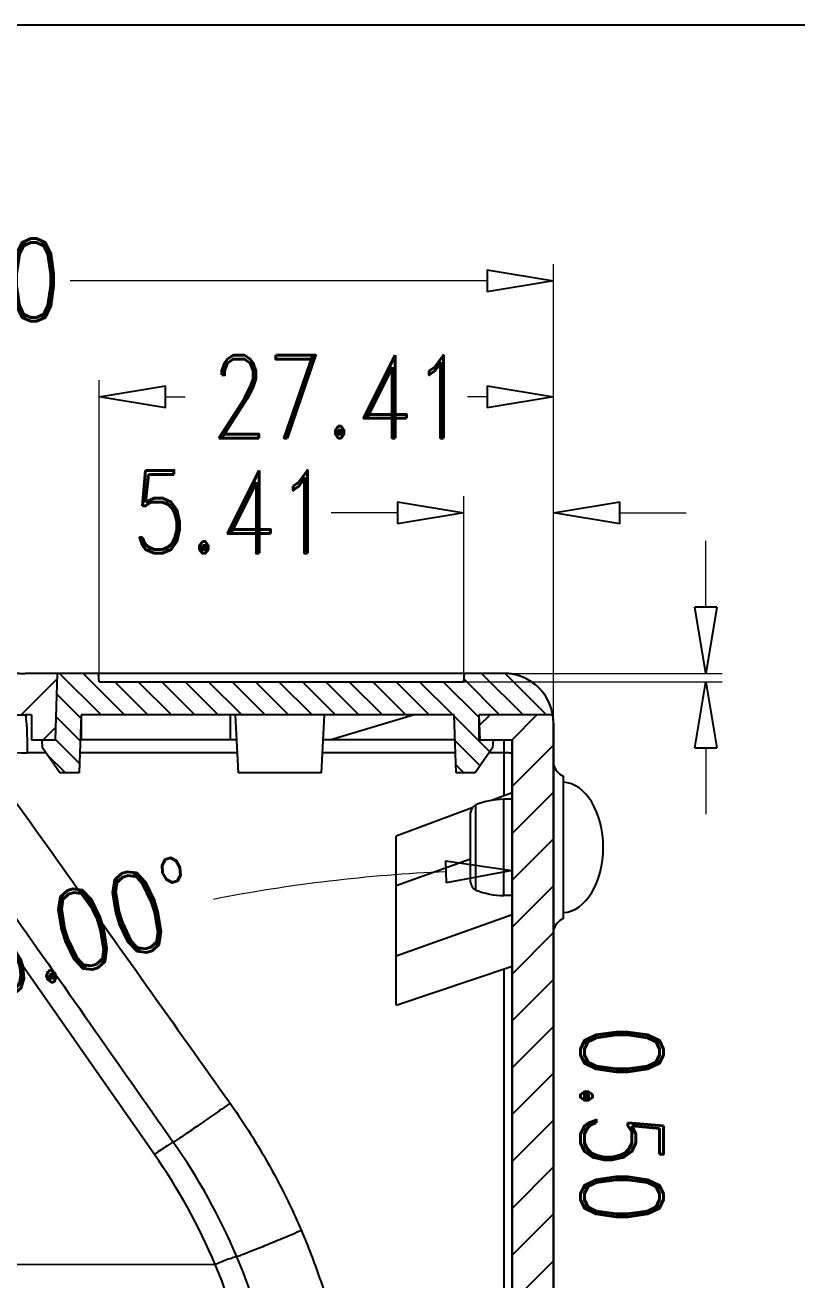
# Model space of a CAD drawing. Header units: millimetres. Extents: x -2947 to 97, y -3022 to 322.
# Drawn here: x -2102.8 to -2056.3, y -1765.1 to -1689.4 of the extents above; entities that cross this region are included whole.
import ezdxf
from ezdxf.enums import TextEntityAlignment as Align

# ---------------------------------------------------------------- set-up
doc = ezdxf.new("R2010")
doc.units = ezdxf.units.MM
doc.layers.get('0').update_dxf_attribs({"linetype": 'CONTINUOUS'})
doc.layers.get('Defpoints').update_dxf_attribs({"linetype": 'CONTINUOUS'})
doc.layers.add('dim', color=3, linetype='CONTINUOUS', lineweight=9)
doc.styles.add('LongTou', font='romand.shx', dxfattribs={"width": 0.8, "bigfont": 'whgdtxt.shx'})

msp = doc.modelspace()

# ---------------------------------------------------------------- linework, layer by layer
at = {"color": 0, "linetype": 'ByBlock', "lineweight": -2}
for p, q in [((-2074.955, -1704.149), (-2070.955, -1704.816)), ((-2074.955, -1704.149), (-2074.955, -1705.482)), ((-2070.955, -1704.816), (-2074.955, -1705.482)), ((-2098.368, -1711.816), (-2094.368, -1711.149)), ((-2094.368, -1712.482), (-2094.368, -1711.149)), ((-2074.955, -1711.149), (-2070.955, -1711.816)), ((-2074.955, -1711.149), (-2074.955, -1712.482)), ((-2094.368, -1712.482), (-2098.368, -1711.816)), ((-2070.955, -1711.816), (-2074.955, -1712.482)), ((-2080.368, -1718.149), (-2076.368, -1718.816)), ((-2080.368, -1718.149), (-2080.368, -1719.482)), ((-2070.955, -1718.816), (-2066.955, -1718.149)), ((-2066.955, -1719.482), (-2066.955, -1718.149)), ((-2076.368, -1718.816), (-2080.368, -1719.482)), ((-2066.955, -1719.482), (-2070.955, -1718.816)), ((-2061.772, -1728.507), (-2062.438, -1724.507)), ((-2061.105, -1724.507), (-2062.438, -1724.507)), ((-2061.105, -1724.507), (-2061.772, -1728.507)), ((-2062.438, -1733.007), (-2061.772, -1729.007)), ((-2061.772, -1729.007), (-2061.105, -1733.007)), ((-2062.438, -1733.007), (-2061.105, -1733.007)), ((-2077.468, -1739.813), (-2073.455, -1740.394)), ((-2077.468, -1739.813), (-2077.44, -1741.146)), ((-2073.455, -1740.394), (-2077.44, -1741.146))]:
    msp.add_line(p, q, dxfattribs=at)
at = {"color": 7}
for p, q in [((-2095.032, -1757.531), (-2119.266, -1722.848)), ((-2100.868, -1728.507), (-2102.831, -1728.507)), ((-2073.955, -1728.507), (-2102.831, -1728.507)), ((-2101.007, -1732.507), (-2100.868, -1728.507)), ((-2101.007, -1732.507), (-2100.868, -1728.507)), ((-2101.007, -1732.507), (-2100.868, -1728.507)), ((-2098.411, -1728.507), (-2100.868, -1728.507)), ((-2098.368, -1729.007), (-2098.411, -1728.507)), ((-2098.368, -1729.007), (-2098.411, -1728.507)), ((-2076.368, -1729.007), (-2076.324, -1728.507)), ((-2076.368, -1729.007), (-2076.324, -1728.507)), ((-2073.955, -1728.507), (-2076.324, -1728.507)), ((-2098.368, -1729.007), (-2076.368, -1729.007)), ((-2098.368, -1729.007), (-2076.368, -1729.007)), ((-2102.455, -1731.007), (-2102.831, -1731.007)), ((-2102.455, -1731.007), (-2102.831, -1731.007)), ((-2102.455, -1731.007), (-2102.455, -1732.507)), ((-2102.455, -1731.007), (-2102.455, -1732.507)), ((-2099.454, -1731.007), (-2099.576, -1734.507)), ((-2099.454, -1731.007), (-2099.576, -1734.507)), ((-2099.455, -1731.033), (-2099.455, -1732.507)), ((-2076.956, -1731.007), (-2099.454, -1731.007)), ((-2076.956, -1731.007), (-2099.454, -1731.007)), ((-2090.455, -1731.007), (-2090.455, -1732.507)), ((-2089.955, -1734.507), (-2090.138, -1731.007)), ((-2084.955, -1734.507), (-2084.771, -1731.007)), ((-2084.455, -1732.507), (-2079.429, -1731.007)), ((-2076.834, -1734.507), (-2076.956, -1731.007)), ((-2076.834, -1734.507), (-2076.956, -1731.007)), ((-2070.997, -1731.007), (-2075.455, -1731.007)), ((-2075.455, -1731.007), (-2075.402, -1732.507)), ((-2075.455, -1731.007), (-2075.455, -1732.507)), ((-2070.997, -1731.007), (-2075.455, -1731.007)), ((-2075.455, -1731.007), (-2075.402, -1732.507)), ((-2075.455, -1731.007), (-2075.455, -1732.507)), ((-2070.997, -1731.007), (-2075.455, -1731.007)), ((-2070.955, -1731.507), (-2070.955, -1791.007)), ((-2070.955, -1844.007), (-2070.955, -1731.507)), ((-2102.455, -1732.507), (-2101.007, -1732.507)), ((-2102.455, -1732.507), (-2101.007, -1732.507)), ((-2101.781, -1733.007), (-2101.807, -1732.507)), ((-2101.807, -1732.507), (-2101.007, -1732.507)), ((-2101.781, -1733.007), (-2101.807, -1732.507)), ((-2090.06, -1732.507), (-2099.506, -1732.507)), ((-2076.903, -1732.507), (-2084.85, -1732.507)), ((-2075.455, -1732.507), (-2073.455, -1732.507)), ((-2075.455, -1732.507), (-2073.455, -1732.507)), ((-2075.402, -1732.507), (-2074.602, -1732.507)), ((-2074.602, -1732.507), (-2074.629, -1733.007)), ((-2074.602, -1732.507), (-2074.629, -1733.007)), ((-2073.455, -1732.507), (-2073.455, -1791.007)), ((-2073.455, -1846.507), (-2073.455, -1732.507)), ((-2101.577, -1733.299), (-2102.7, -1733.299)), ((-2100.731, -1734.507), (-2101.781, -1733.007)), ((-2100.731, -1734.507), (-2101.781, -1733.007)), ((-2090.018, -1733.299), (-2099.534, -1733.299)), ((-2076.876, -1733.299), (-2084.891, -1733.299)), ((-2074.629, -1733.007), (-2075.679, -1734.507)), ((-2074.629, -1733.007), (-2075.679, -1734.507)), ((-2073.929, -1733.299), (-2074.833, -1733.299)), ((-2073.929, -1735.884), (-2073.929, -1733.299)), ((-2099.576, -1734.507), (-2100.731, -1734.507)), ((-2099.576, -1734.507), (-2100.731, -1734.507)), ((-2084.955, -1734.507), (-2089.955, -1734.507)), ((-2075.679, -1734.507), (-2076.834, -1734.507)), ((-2075.679, -1734.507), (-2076.834, -1734.507)), ((-2070.355, -1743.307), (-2070.355, -1734.707)), ((-2073.455, -1735.705), (-2074.689, -1736.17)), ((-2073.955, -1741.907), (-2073.955, -1736.107)), ((-2073.455, -1736.107), (-2073.955, -1736.107)), ((-2073.455, -1741.907), (-2073.455, -1736.107)), ((-2075.863, -1736.612), (-2080.455, -1738.339)), ((-2075.955, -1741.115), (-2075.955, -1736.899)), ((-2075.642, -1741.579), (-2075.642, -1736.436)), ((-2080.455, -1748.531), (-2080.455, -1738.339)), ((-2080.455, -1741.312), (-2075.955, -1739.707)), ((-2073.455, -1741.907), (-2073.955, -1741.907)), ((-2080.455, -1745.558), (-2073.455, -1743.062)), ((-2080.455, -1748.531), (-2073.455, -1746.173)), ((-2073.929, -1824.927), (-2073.929, -1746.332)), ((-2103.991, -1764.156), (-2091.361, -1764.181))]:
    msp.add_line(p, q, dxfattribs=at)
at = {"linetype": 'Continuous'}
for p, q in [((-2098.247, -1731.007), (-2100.747, -1728.507)), ((-2096.833, -1731.007), (-2099.333, -1728.507)), ((-2072.792, -1731.007), (-2075.292, -1728.507)), ((-2071.377, -1731.007), (-2073.875, -1728.509)), ((-2103.062, -1731.003), (-2100.878, -1728.819)), ((-2095.419, -1731.007), (-2097.419, -1729.007)), ((-2094.005, -1731.007), (-2096.005, -1729.007)), ((-2092.591, -1731.007), (-2094.591, -1729.007)), ((-2091.176, -1731.007), (-2093.176, -1729.007)), ((-2089.762, -1731.007), (-2091.762, -1729.007)), ((-2088.348, -1731.007), (-2090.348, -1729.007)), ((-2086.934, -1731.007), (-2088.934, -1729.007)), ((-2085.52, -1731.007), (-2087.52, -1729.007)), ((-2084.105, -1731.007), (-2086.105, -1729.007)), ((-2082.691, -1731.007), (-2084.691, -1729.007)), ((-2081.277, -1731.007), (-2083.277, -1729.007)), ((-2079.863, -1731.007), (-2081.863, -1729.007)), ((-2078.448, -1731.007), (-2080.448, -1729.007)), ((-2077.034, -1731.007), (-2079.034, -1729.007)), ((-2075.449, -1731.178), (-2077.62, -1729.007)), ((-2074.206, -1731.007), (-2076.355, -1728.859)), ((-2099.461, -1731.208), (-2100.911, -1729.758)), ((-2075.455, -1731.68), (-2074.782, -1731.007)), ((-2073.455, -1732.508), (-2071.954, -1731.007)), ((-2101.738, -1732.507), (-2100.981, -1731.75)), ((-2099.509, -1732.575), (-2100.959, -1731.124)), ((-2074.796, -1733.246), (-2076.953, -1731.089)), ((-2099.556, -1733.941), (-2101.007, -1732.491)), ((-2075.378, -1734.078), (-2076.902, -1732.554)), ((-2073.455, -1735.337), (-2070.955, -1732.837)), ((-2100.404, -1734.507), (-2101.493, -1733.419)), ((-2076.363, -1734.507), (-2076.851, -1734.019)), ((-2073.455, -1738.165), (-2070.955, -1735.665)), ((-2073.455, -1740.993), (-2070.955, -1738.493)), ((-2073.455, -1743.822), (-2070.955, -1741.322)), ((-2073.455, -1746.65), (-2070.955, -1744.15)), ((-2073.455, -1749.479), (-2070.955, -1746.979)), ((-2073.455, -1752.307), (-2070.955, -1749.807)), ((-2073.455, -1755.136), (-2070.955, -1752.636)), ((-2073.455, -1757.964), (-2070.955, -1755.464)), ((-2073.455, -1760.792), (-2070.955, -1758.292)), ((-2073.455, -1763.621), (-2070.955, -1761.121)), ((-2073.455, -1766.449), (-2070.955, -1763.949))]:
    msp.add_line(p, q, dxfattribs=at)
at = {"color": 7}
for centre, radius, start, end in [((-2102.831, -1713.507), 15, 215.00007, 270.00054), ((-2102.831, -1713.507), 17.5, 215.00007, 270.00054), ((-2073.955, -1731.507), 3, 0, 90), ((-2289.536, -1733.475), 215.607, 0.0469, 0.25721), ((-2102.7, -1713.369), 19.93, 261.45932, 270.00073), ((-2069.981, -1733.78), 1, 193.15111, 248.05148), ((-2073.955, -1740.607), 4.5, 90, 112.02431), ((-2075.455, -1736.899), 0.5, 112.02431, 180), ((-2075.455, -1741.115), 0.5, 180, 247.97569), ((-2073.955, -1737.407), 4.5, 247.97569, 270), ((-2069.981, -1744.235), 1, 111.94852, 166.84889), ((-2124.569, -1778.31), 37.47, 22.93768, 35.0403), ((-2124.623, -1778.205), 36.097, 22.86172, 34.9415), ((-2124.547, -1778.299), 37.445, 10.00516, 22.93501)]:
    msp.add_arc(centre, radius, start, end, dxfattribs=at)
for major_axis, start_param, end_param in [((0, -3.941), 1.570796, 3.10158), ((0, 3.941), -3.10158, -1.570796)]:
    msp.add_ellipse((-2070.455, -1739.007), major_axis=major_axis, ratio=0.634313, start_param=start_param, end_param=end_param, dxfattribs=at)
for points, start_tangent, end_tangent in [([(-2115.118, -1722.111), (-2115.056, -1722.199), (-2114.992, -1722.288), (-2114.928, -1722.375), (-2114.864, -1722.463), (-2114.798, -1722.55), (-2114.732, -1722.637), (-2114.665, -1722.724), (-2114.598, -1722.81), (-2114.529, -1722.896), (-2114.46, -1722.981), (-2114.39, -1723.066), (-2114.32, -1723.151), (-2114.248, -1723.235), (-2114.176, -1723.319), (-2114.104, -1723.403), (-2114.03, -1723.486), (-2113.956, -1723.569), (-2113.881, -1723.651), (-2113.806, -1723.732), (-2113.729, -1723.814), (-2113.652, -1723.895), (-2113.575, -1723.975), (-2113.496, -1724.055), (-2113.417, -1724.134), (-2113.337, -1724.213), (-2113.257, -1724.291), (-2113.176, -1724.369), (-2113.094, -1724.446), (-2113.012, -1724.523), (-2112.929, -1724.599), (-2112.845, -1724.675), (-2112.76, -1724.75), (-2112.675, -1724.825), (-2112.59, -1724.899), (-2112.503, -1724.972), (-2112.417, -1725.045), (-2112.329, -1725.117), (-2112.241, -1725.188), (-2112.152, -1725.259), (-2112.063, -1725.33), (-2111.973, -1725.399), (-2111.882, -1725.468), (-2111.791, -1725.537), (-2111.7, -1725.605), (-2111.607, -1725.672), (-2111.514, -1725.738), (-2111.421, -1725.804), (-2111.327, -1725.869), (-2111.233, -1725.933), (-2111.138, -1725.997), (-2111.042, -1726.06), (-2110.946, -1726.122), (-2110.85, -1726.184), (-2110.753, -1726.245), (-2110.655, -1726.305), (-2110.557, -1726.364), (-2110.459, -1726.423), (-2110.36, -1726.481), (-2110.26, -1726.538), (-2110.161, -1726.594), (-2110.06, -1726.65), (-2109.96, -1726.705), (-2109.859, -1726.759), (-2109.757, -1726.812), (-2109.655, -1726.865), (-2109.553, -1726.917), (-2109.45, -1726.968), (-2109.347, -1727.018), (-2109.243, -1727.067), (-2109.14, -1727.116), (-2109.035, -1727.164), (-2108.931, -1727.211), (-2108.826, -1727.257), (-2108.721, -1727.302), (-2108.615, -1727.347), (-2108.51, -1727.391), (-2108.403, -1727.434), (-2108.297, -1727.476), (-2108.19, -1727.517), (-2108.084, -1727.557), (-2107.976, -1727.597), (-2107.869, -1727.636), (-2107.761, -1727.674), (-2107.653, -1727.711), (-2107.545, -1727.747), (-2107.437, -1727.782), (-2107.329, -1727.817), (-2107.22, -1727.851), (-2107.111, -1727.884), (-2107.002, -1727.916), (-2106.893, -1727.947), (-2106.784, -1727.977), (-2106.674, -1728.007), (-2106.564, -1728.035), (-2106.455, -1728.063), (-2106.345, -1728.09), (-2106.235, -1728.116), (-2106.125, -1728.141), (-2106.015, -1728.165), (-2105.905, -1728.189), (-2105.795, -1728.212), (-2105.684, -1728.233), (-2105.574, -1728.254), (-2105.464, -1728.274), (-2105.353, -1728.294), (-2105.243, -1728.312), (-2105.133, -1728.33), (-2105.022, -1728.346), (-2104.912, -1728.362), (-2104.802, -1728.377), (-2104.691, -1728.391), (-2104.581, -1728.405), (-2104.471, -1728.417), (-2104.361, -1728.429), (-2104.251, -1728.44), (-2104.141, -1728.45), (-2104.031, -1728.459), (-2103.921, -1728.468), (-2103.812, -1728.475), (-2103.702, -1728.482), (-2103.593, -1728.488), (-2103.483, -1728.493), (-2103.374, -1728.497), (-2103.265, -1728.501), (-2103.156, -1728.504), (-2103.048, -1728.506), (-2102.939, -1728.507), (-2102.831, -1728.507)], (0.573576, -0.819152), (1, 0)), ([(-2117.166, -1723.545), (-2117.093, -1723.648), (-2117.019, -1723.751), (-2116.945, -1723.854), (-2116.869, -1723.956), (-2116.793, -1724.057), (-2116.716, -1724.159), (-2116.638, -1724.26), (-2116.559, -1724.36), (-2116.479, -1724.461), (-2116.398, -1724.56), (-2116.317, -1724.66), (-2116.235, -1724.758), (-2116.151, -1724.857), (-2116.067, -1724.955), (-2115.982, -1725.052), (-2115.897, -1725.149), (-2115.81, -1725.245), (-2115.723, -1725.341), (-2115.635, -1725.437), (-2115.546, -1725.532), (-2115.456, -1725.626), (-2115.365, -1725.72), (-2115.274, -1725.813), (-2115.181, -1725.905), (-2115.088, -1725.997), (-2114.995, -1726.089), (-2114.9, -1726.179), (-2114.805, -1726.27), (-2114.708, -1726.359), (-2114.612, -1726.448), (-2114.514, -1726.536), (-2114.415, -1726.624), (-2114.316, -1726.711), (-2114.216, -1726.797), (-2114.116, -1726.883), (-2114.014, -1726.968), (-2113.912, -1727.052), (-2113.809, -1727.135), (-2113.706, -1727.218), (-2113.601, -1727.3), (-2113.497, -1727.381), (-2113.391, -1727.462), (-2113.285, -1727.542), (-2113.178, -1727.621), (-2113.07, -1727.699), (-2112.962, -1727.777), (-2112.853, -1727.853), (-2112.743, -1727.929), (-2112.633, -1728.004), (-2112.522, -1728.079), (-2112.411, -1728.152), (-2112.299, -1728.225), (-2112.186, -1728.297), (-2112.073, -1728.368), (-2111.959, -1728.438), (-2111.845, -1728.507), (-2111.73, -1728.575), (-2111.615, -1728.643), (-2111.499, -1728.71), (-2111.382, -1728.776), (-2111.265, -1728.84), (-2111.148, -1728.905), (-2111.03, -1728.968), (-2110.911, -1729.03), (-2110.792, -1729.091), (-2110.673, -1729.152), (-2110.553, -1729.211), (-2110.433, -1729.27), (-2110.312, -1729.327), (-2110.191, -1729.384), (-2110.07, -1729.44), (-2109.948, -1729.495), (-2109.825, -1729.549), (-2109.703, -1729.602), (-2109.579, -1729.654), (-2109.456, -1729.705), (-2109.332, -1729.755), (-2109.208, -1729.804), (-2109.084, -1729.852), (-2108.959, -1729.899), (-2108.834, -1729.945), (-2108.709, -1729.991), (-2108.583, -1730.035), (-2108.457, -1730.078), (-2108.331, -1730.12), (-2108.205, -1730.162), (-2108.078, -1730.202), (-2107.951, -1730.241), (-2107.824, -1730.28), (-2107.697, -1730.317), (-2107.57, -1730.353), (-2107.442, -1730.389), (-2107.315, -1730.423), (-2107.187, -1730.456), (-2107.059, -1730.489), (-2106.931, -1730.52), (-2106.802, -1730.551), (-2106.674, -1730.58), (-2106.546, -1730.608), (-2106.417, -1730.636), (-2106.289, -1730.662), (-2106.16, -1730.688), (-2106.031, -1730.712), (-2105.903, -1730.736), (-2105.774, -1730.758), (-2105.645, -1730.779), (-2105.516, -1730.8), (-2105.388, -1730.819), (-2105.259, -1730.838), (-2105.13, -1730.856), (-2105.001, -1730.872), (-2104.873, -1730.888), (-2104.744, -1730.902), (-2104.616, -1730.916), (-2104.487, -1730.929), (-2104.359, -1730.94), (-2104.231, -1730.951), (-2104.103, -1730.961), (-2103.975, -1730.97), (-2103.847, -1730.978), (-2103.72, -1730.985), (-2103.592, -1730.991), (-2103.465, -1730.996), (-2103.338, -1731), (-2103.211, -1731.003), (-2103.084, -1731.005), (-2102.957, -1731.007), (-2102.831, -1731.007)], (0.573576, -0.819152), (1, 0)), ([(-2070.997, -1731.007), (-2071.002, -1730.977), (-2071.008, -1730.947), (-2071.013, -1730.917), (-2071.02, -1730.887), (-2071.026, -1730.857), (-2071.033, -1730.827), (-2071.04, -1730.797), (-2071.048, -1730.767), (-2071.055, -1730.737), (-2071.064, -1730.707), (-2071.072, -1730.677), (-2071.081, -1730.646), (-2071.09, -1730.616), (-2071.1, -1730.586), (-2071.11, -1730.556), (-2071.12, -1730.526), (-2071.131, -1730.495), (-2071.142, -1730.465), (-2071.153, -1730.435), (-2071.165, -1730.405), (-2071.177, -1730.375), (-2071.189, -1730.345), (-2071.202, -1730.315), (-2071.215, -1730.286), (-2071.228, -1730.256), (-2071.242, -1730.226), (-2071.256, -1730.197), (-2071.271, -1730.167), (-2071.286, -1730.138), (-2071.301, -1730.108), (-2071.316, -1730.079), (-2071.332, -1730.05), (-2071.349, -1730.021), (-2071.365, -1729.992), (-2071.382, -1729.964), (-2071.4, -1729.935), (-2071.417, -1729.907), (-2071.435, -1729.878), (-2071.454, -1729.85), (-2071.473, -1729.822), (-2071.492, -1729.795), (-2071.511, -1729.767), (-2071.531, -1729.74), (-2071.551, -1729.712), (-2071.571, -1729.685), (-2071.592, -1729.658), (-2071.613, -1729.632), (-2071.635, -1729.605), (-2071.656, -1729.579), (-2071.678, -1729.553), (-2071.701, -1729.527), (-2071.723, -1729.502), (-2071.746, -1729.477), (-2071.77, -1729.452), (-2071.793, -1729.427), (-2071.817, -1729.402), (-2071.841, -1729.378), (-2071.866, -1729.354), (-2071.891, -1729.33), (-2071.916, -1729.307), (-2071.941, -1729.284), (-2071.966, -1729.261), (-2071.992, -1729.238), (-2072.018, -1729.216), (-2072.045, -1729.194), (-2072.071, -1729.172), (-2072.098, -1729.151), (-2072.125, -1729.13), (-2072.152, -1729.109), (-2072.18, -1729.089), (-2072.208, -1729.068), (-2072.236, -1729.049), (-2072.264, -1729.029), (-2072.292, -1729.01), (-2072.321, -1728.991), (-2072.349, -1728.973), (-2072.378, -1728.955), (-2072.408, -1728.937), (-2072.437, -1728.92), (-2072.466, -1728.903), (-2072.496, -1728.886), (-2072.526, -1728.87), (-2072.556, -1728.854), (-2072.586, -1728.838), (-2072.616, -1728.823), (-2072.646, -1728.808), (-2072.677, -1728.793), (-2072.707, -1728.779), (-2072.738, -1728.765), (-2072.769, -1728.752), (-2072.8, -1728.739), (-2072.831, -1728.726), (-2072.862, -1728.714), (-2072.893, -1728.702), (-2072.924, -1728.69), (-2072.955, -1728.679), (-2072.987, -1728.668), (-2073.018, -1728.657), (-2073.049, -1728.647), (-2073.081, -1728.637), (-2073.112, -1728.628), (-2073.144, -1728.619), (-2073.175, -1728.61), (-2073.207, -1728.602), (-2073.239, -1728.594), (-2073.27, -1728.586), (-2073.302, -1728.579), (-2073.333, -1728.572), (-2073.365, -1728.566), (-2073.396, -1728.56), (-2073.428, -1728.554), (-2073.459, -1728.548), (-2073.491, -1728.543), (-2073.522, -1728.539), (-2073.554, -1728.534), (-2073.585, -1728.53), (-2073.616, -1728.526), (-2073.647, -1728.523), (-2073.678, -1728.52), (-2073.71, -1728.517), (-2073.741, -1728.515), (-2073.771, -1728.513), (-2073.802, -1728.511), (-2073.833, -1728.51), (-2073.864, -1728.509), (-2073.894, -1728.508), (-2073.925, -1728.507), (-2073.955, -1728.507)], (-0.166667, 0.986013), (-1, 0)), ([(-2102.831, -1731.007), (-2102.792, -1731.117), (-2102.757, -1731.437), (-2102.729, -1731.938), (-2102.709, -1732.578), (-2102.7, -1733.299)], (1, -0.000001), (0.004388, -0.99999)), ([(-2070.955, -1731.507), (-2070.955, -1731.476), (-2070.955, -1731.444), (-2070.956, -1731.413), (-2070.957, -1731.382), (-2070.959, -1731.35), (-2070.961, -1731.319), (-2070.963, -1731.288), (-2070.965, -1731.256), (-2070.968, -1731.225), (-2070.971, -1731.194), (-2070.975, -1731.163), (-2070.978, -1731.131), (-2070.983, -1731.1), (-2070.987, -1731.069), (-2070.992, -1731.038), (-2070.997, -1731.007)], (0, 1), (-0.166667, 0.986013)), ([(-2105.66, -1733.078), (-2100.593, -1740.189), (-2095.528, -1747.313), (-2090.466, -1754.451)], (0.580795, -0.81405), (0.578096, -0.815969)), ([(-2073.455, -1733.34), (-2073.49, -1733.325), (-2073.592, -1733.312), (-2073.745, -1733.302), (-2073.929, -1733.299)], (0, 1), (-0.99999, 0.004379)), ([(-2108.993, -1735.276), (-2103.964, -1742.437), (-2098.93, -1749.611), (-2093.891, -1756.797)], (0.574765, -0.818319), (0.574085, -0.818796)), ([(-2090.466, -1754.451), (-2091.474, -1755.156), (-2092.385, -1755.788), (-2093.128, -1756.297), (-2093.643, -1756.642), (-2093.891, -1756.797)], (-0.81828, -0.57482), (-0.889428, -0.457076)), ([(-2090.466, -1754.451), (-2089.475, -1755.914), (-2088.549, -1757.415), (-2087.689, -1758.952), (-2086.894, -1760.526), (-2086.165, -1762.134)], (0.578091, -0.815972), (0.393121, -0.919487)), ([(-2093.891, -1756.797), (-2094.014, -1756.859), (-2094.267, -1757.016), (-2094.621, -1757.249), (-2095.032, -1757.531)], (-0.977523, -0.210827), (-0.821227, -0.570602)), ([(-2086.165, -1762.134), (-2087.335, -1762.626), (-2088.388, -1763.061), (-2089.236, -1763.403), (-2089.81, -1763.625), (-2090.062, -1763.707)], (-0.920858, -0.389898), (-0.993741, -0.111706)), ([(-2086.165, -1762.134), (-2085.59, -1763.551), (-2085.064, -1765.002), (-2084.587, -1766.486), (-2084.163, -1768.003), (-2083.793, -1769.553), (-2083.479, -1771.137)], (0.393111, -0.919491), (0.175186, -0.984535)), ([(-2090.062, -1763.707), (-2090.189, -1763.733), (-2090.474, -1763.83), (-2090.882, -1763.986), (-2091.361, -1764.181)], (-0.960464, 0.278404), (-0.922611, -0.385732)), ([(-2089.069, -1771.993), (-2089.582, -1769.559), (-2090.326, -1766.959), (-2091.361, -1764.181)], (-0.1727, 0.984974), (-0.386609, 0.922244))]:
    msp.add_spline(points, degree=3, dxfattribs=dict(at, start_tangent=start_tangent, end_tangent=end_tangent))
at = {"layer": 'Defpoints'}
msp.add_line((-2052.593, -1689.383), (-2309.284, -1689.383), dxfattribs=at)
at = {"layer": 'Defpoints', "color": 0}
for p in [(-2098.368, -1711.816), (-2076.368, -1718.816), (-2073.955, -1728.507), (-2098.368, -1729.007), (-2076.368, -1729.007), (-2076.368, -1729.007), (-2061.772, -1729.007), (-2070.955, -1731.507), (-2070.955, -1731.507), (-2070.955, -1731.507), (-2073.455, -1732.507), (-2092.367, -1742.326)]:
    msp.add_point(p, dxfattribs=at)
at = {"layer": 'dim', "color": 131, "lineweight": 5}
for p, q in [((-2070.955, -1731.507), (-2070.955, -1703.816)), ((-2098.368, -1729.007), (-2098.368, -1710.816)), ((-2070.955, -1731.507), (-2070.955, -1710.816)), ((-2076.368, -1729.007), (-2076.368, -1717.816)), ((-2070.955, -1731.507), (-2070.955, -1717.816)), ((-2073.955, -1728.507), (-2060.772, -1728.507)), ((-2076.368, -1729.007), (-2060.772, -1729.007))]:
    msp.add_line(p, q, dxfattribs=at)
at = {"layer": 'dim', "lineweight": 5}
for p, q in [((-2074.955, -1704.816), (-2100.112, -1704.816)), ((-2094.368, -1711.816), (-2093.184, -1711.816)), ((-2074.955, -1711.816), (-2076.138, -1711.816)), ((-2080.368, -1718.816), (-2084.368, -1718.816)), ((-2066.955, -1718.816), (-2062.955, -1718.816)), ((-2061.772, -1724.507), (-2061.772, -1720.507)), ((-2061.772, -1733.007), (-2061.772, -1737.007))]:
    msp.add_line(p, q, dxfattribs=at)
msp.add_arc((-2073.455, -1833.916), 93.522, 92.45078, 101.09795, dxfattribs=at)

# ---------------------------------------------------------------- texts
at = {"layer": 'dim', "color": 42, "style": 'LongTou', "width": 0.8}
for s, p in [('76.50', (-2116.199, -1702.26)), ('27.41', (-2091.654, -1709.303)), ('5.41', (-2096.425, -1716.26))]:
    msp.add_text(s, height=5, dxfattribs=at).set_placement(p, align=Align.TOP_LEFT)
msp.add_text('35.00°', height=5, rotation=17.5, dxfattribs=at).set_placement((-2110.086, -1744.704), align=Align.TOP_LEFT)
at = {"layer": 'dim', "color": 42, "style": 'LongTou', "text_generation_flag": 6, "width": 0.8}
msp.add_text('0.50', height=5, rotation=90, dxfattribs=at).set_placement((-2064.327, -1749.636), align=Align.TOP_LEFT)

doc.saveas('drawing.dxf')
